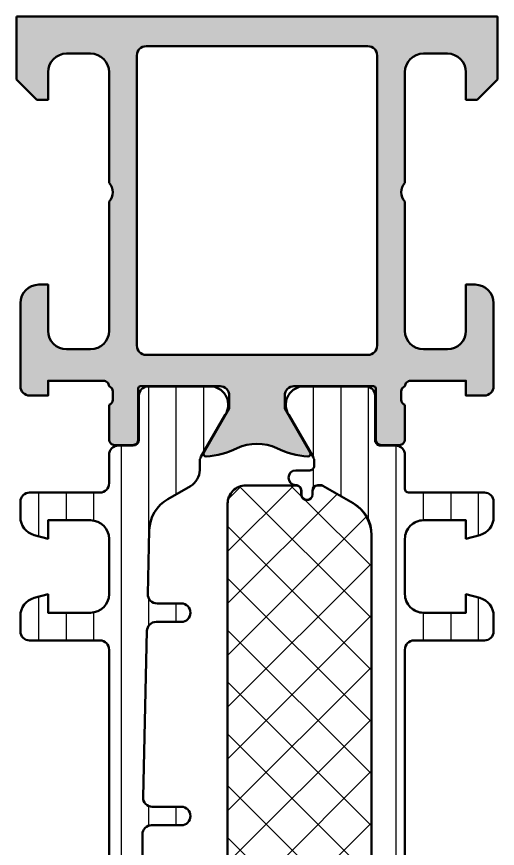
# Model space of a CAD drawing. Extents: x 0 to 86, y 0 to 90.
# Drawn here: x 30 to 56, y 45 to 90 of the extents above; entities that cross this region are included whole.
import ezdxf

# ---------------------------------------------------------------- set-up
doc = ezdxf.new("R2010")
doc.units = 0
for name, color, linetype, lineweight in [('0S-Alu contour', 7, 'Continuous', 50), ('0S-Alu hatch', 252, 'Continuous', 25), ('0S-Plastic contour', 254, 'Continuous', 50), ('0S-Plastic hatch', 253, 'Continuous', 25), ('0S-PT contour', 91, 'Continuous', 50), ('0S-PT hatch', 103, 'Continuous', 25)]:
    doc.layers.add(name, color=color, linetype=linetype, lineweight=lineweight)
pattern_1 = [(90, (0, 0), (-1.4859, 0), [])]

# ---------------------------------------------------------------- blocks, each defined once
blk = doc.blocks.new('345280__7C155366_45CB_4001_9CF1_4C04D3D3AF89_')
at = {"layer": '0S-Alu hatch'}
h = blk.add_hatch(color=256, dxfattribs=at)
edge = h.paths.add_edge_path()
edge.add_line((30.00001639382436, 90), (30.00001639382436, 86.59996795654297))
edge.add_line((30.00001639382436, 86.59996795654297), (31.09999197976186, 85.49999237060545))
edge.add_line((31.09999197976186, 85.49999237060545), (31.69996756569935, 85.49999237060545))
edge.add_line((31.69996756569935, 85.49999237060545), (31.69996756569935, 87.00045013427734))
edge.add_ellipse((32.70005396497491, 87.00035610491898), major_axis=(-1.00008640369593, 0), ratio=1, start_angle=270.00494988615986, end_angle=359.99461298015063, ccw=False)
edge.add_line((32.69996756569935, 88.00044250488283), (34.00001639382435, 88.00044250488283))
edge.add_ellipse((33.99996158513614, 87.00038769658364), major_axis=(-1.000054809801082, 0), ratio=1, start_angle=180.002703004082, end_angle=269.99685986559297, ccw=False)
edge.add_line((35.00001639382436, 87.00043487548828), (35.00001639382436, 81))
edge.add_ellipse((34.475177053506, 80.5), major_axis=(-0.7248836686985038, 0), ratio=1, start_angle=136.3884232636862, end_angle=223.6115767363138, ccw=False)
edge.add_line((35.00001639382436, 80), (35.00001639382436, 73))
edge.add_ellipse((33.9999575960954, 73.00005879772895), major_axis=(-1.000058799457439, 0), ratio=1, start_angle=90.0033686636408, end_angle=179.996631336242, ccw=False)
edge.add_line((34.00001639382436, 72), (32.69996756569935, 72))
edge.add_ellipse((32.7000550362683, 73.00008747056894), major_axis=(-1.000087474394158, 0), ratio=1, start_angle=0.005011256110094564, end_angle=89.99498874391742, ccw=False)
edge.add_line((31.69996756569935, 73), (31.69996756569935, 75.5))
edge.add_line((31.69996756569935, 75.5), (31.19996756569936, 75.5))
edge.add_arc((31.2000550362683, 74.49991252943106), 1.000087474394158, 90.00501125608201, 179.9949887438899)
edge.add_line((30.19996756569936, 74.5), (30.2000286008556, 70))
edge.add_arc((30.69999786023496, 69.99997688836302), 0.4999692599135361, 179.9973514386468, 270.0035228322321)
edge.add_line((30.70002860085561, 69.50000762939453), (31.70002860085561, 69.5))
edge.add_line((31.70002860085561, 69.5), (31.7000286008556, 70.29999542236328))
edge.add_line((31.7000286008556, 70.29999542236328), (34.69962365846549, 70.29999542236328))
edge.add_ellipse((34.69981178911427, 69.99980727042905), major_axis=(-0.3001882108858259, 0), ratio=1, start_angle=180.0000112296391, end_angle=270.035907782141, ccw=False)
edge.add_ellipse((34.92116355345706, 69.73228661948428), major_axis=(-0.2788950563274753, 0), ratio=1, start_angle=178.8354106259032, end_angle=253.58012358051042, ccw=False)
edge.add_line((35.20000100000014, 69.72661821148591), (35.20000100000014, 69.2730242114859))
edge.add_ellipse((34.92113290435698, 69.26736355200885), major_axis=(-0.2789255417371434, 0), ratio=1, start_angle=106.424594555353, end_angle=181.1628700728862, ccw=False)
edge.add_line((35.00000000000014, 68.99982021148591), (35.00000000000014, 67.11980921147739))
edge.add_arc((35.30000000000014, 67.11980921147739), 0.2999999999999829, 180, 270.0000000000013)
edge.add_line((35.30000000000014, 66.8198092114774), (36.27997431904292, 66.81980921147739))
edge.add_arc((36.27997431904293, 67.11980921147739), 0.3000000000000114, 269.9999999999986, 360)
edge.add_line((36.57997431904294, 67.11980921147739), (36.57997431904292, 69.87998474121093))
edge.add_ellipse((36.69997431904293, 69.87998474121093), major_axis=(-0.1200000000000116, 0), ratio=1, start_angle=270.0000000000034, end_angle=360, ccw=False)
edge.add_line((36.69997431904292, 69.99998474121094), (40.9999553586681, 69.99998474121094))
edge.add_ellipse((40.99996824092177, 69.49999762360297), major_axis=(-0.4999871177739289, 0), ratio=1, start_angle=179.9993980350858, end_angle=270.0014762355665, ccw=False)
edge.add_line((41.4999553586681, 69.49999237060547), (41.4999553586681, 68.79998779296875))
edge.add_line((41.4999553586681, 68.79998779296875), (40.12134325620078, 66.41215374551814))
edge.add_arc((40.24172088616178, 66.3426539167056), 0.1389999999999975, 150.0000814796167, 274.1947585652815)
edge.add_arc((39.9113323684344, 70.84733126901118), 4.655777016969164, 274.1947585652781, 295.5709617362495)
edge.add_ellipse((42.99997061745716, 64.39245261149503), major_axis=(-2.499999999999988, 0), ratio=1, start_angle=244.42903826375078, end_angle=295.5709617362495, ccw=False)
edge.add_arc((46.08860886647994, 70.8473312690112), 4.65577701696919, 244.4290382637505, 265.8052414347219)
edge.add_arc((45.75822034875253, 66.3426539167056), 0.1390000000000233, 265.8052414347243, 389.9999185203869)
edge.add_line((45.87859797871354, 66.41215374551815), (44.49998587624622, 68.79998779296875))
edge.add_line((44.49998587624622, 68.79998779296875), (44.49998587624622, 69.49999237060547))
edge.add_ellipse((44.9999628129299, 69.50000780482098), major_axis=(-0.4999769369218991, 0), ratio=1, start_angle=-90.0026429832842, end_angle=0.0017687124012013555, ccw=False)
edge.add_line((44.99998587624621, 69.99998474121094), (49.29990577462618, 69.9999921970816))
edge.add_ellipse((49.29990598270086, 69.87999219708178), major_axis=(-0.1200000000000002, 0), ratio=1, start_angle=180, end_angle=270.0000993483421, ccw=False)
edge.add_line((49.41990598270087, 69.87999219708178), (49.41990598270086, 67.11980940966798))
edge.add_arc((49.71990598270087, 67.11980940966798), 0.3000000000000114, 180, 270)
edge.add_line((49.71990598270087, 66.81980940966797), (50.69988030174364, 66.81980940966797))
edge.add_arc((50.69988030174365, 67.11980940966797), 0.2999999999999971, 269.9999999999986, 360)
edge.add_line((50.99988030174365, 67.11980940966797), (50.99988030174365, 68.99982040967649))
edge.add_ellipse((51.07874739738683, 69.26736375019944), major_axis=(-0.2789255417371599, 0), ratio=1, start_angle=-1.1628700728833792, end_angle=73.57540544464422, ccw=False)
edge.add_line((50.79987930174365, 69.27302440967648), (50.79987930174365, 69.72661840967648))
edge.add_ellipse((51.07871674828669, 69.73228681767483), major_axis=(-0.2788950563274307, 0), ratio=1, start_angle=-73.58012358050632, end_angle=1.16458937409692, ccw=False)
edge.add_ellipse((51.30006831443896, 69.99980740966797), major_axis=(-0.3001880126953154, 0), ratio=1, start_angle=269.99999999999864, end_angle=360, ccw=False)
edge.add_line((51.30006831443896, 70.29999542236328), (54.29994315163686, 70.29999542236328))
edge.add_line((54.29994315163686, 70.29999542236328), (54.29994315163686, 69.5))
edge.add_line((54.29994315163686, 69.5), (55.29994315163685, 69.50000762939453))
edge.add_arc((55.29997389225751, 69.99997688836301), 0.4999692599135209, 269.9964771677667, 360.0026485613531)
edge.add_line((55.79994315163685, 70), (55.8000041867931, 74.5))
edge.add_arc((54.79991671622416, 74.49991252943106), 1.000087474394158, 0.0050112561101264, 89.99498874391819)
edge.add_line((54.8000041867931, 75.5), (54.3000041867931, 75.5))
edge.add_line((54.3000041867931, 75.5), (54.3000041867931, 73))
edge.add_ellipse((53.29991671622418, 73.00008747056891), major_axis=(-1.000087474394137, 0), ratio=1, start_angle=90.00501125608059, end_angle=179.99498874389, ccw=False)
edge.add_line((53.3000041867931, 72), (51.9999553586681, 72))
edge.add_ellipse((52.00001415639708, 73.00005879772898), major_axis=(-1.000058799457467, 0), ratio=1, start_angle=0.0033686637580103707, end_angle=89.996631336358, ccw=False)
edge.add_line((50.9999553586681, 73), (50.9999553586681, 80))
edge.add_ellipse((51.52479469898648, 80.5), major_axis=(-0.7248836686985244, 0), ratio=1, start_angle=-43.6115767363122, end_angle=43.6115767363122, ccw=False)
edge.add_line((50.9999553586681, 81), (50.9999553586681, 87.00043487548828))
edge.add_ellipse((52.00001016735633, 87.00038769658362), major_axis=(-1.000054809801089, 0), ratio=1, start_angle=270.00314013440743, end_angle=359.997296995918, ccw=False)
edge.add_line((51.9999553586681, 88.00044250488283), (53.3000041867931, 88.00044250488283))
edge.add_ellipse((53.29991778751754, 87.00035610491898), major_axis=(-1.000086403695928, 0), ratio=1, start_angle=180.0053870198494, end_angle=269.99505011383974, ccw=False)
edge.add_line((54.3000041867931, 87.00045013427734), (54.3000041867931, 85.49999237060545))
edge.add_line((54.3000041867931, 85.49999237060545), (54.8999797727306, 85.49999237060545))
edge.add_line((54.8999797727306, 85.49999237060545), (55.9999553586681, 86.59996795654297))
edge.add_line((55.9999553586681, 86.59996795654297), (55.9999553586681, 90))
edge.add_line((55.9999553586681, 90), (30.00001639382436, 90))
edge = h.paths.add_edge_path()
edge.add_line((36.50000113503529, 72.19999694824219), (36.50000113503529, 87.89999389648438))
edge.add_ellipse((37.0000038759029, 87.89999115561677), major_axis=(-0.5000027408751128, 0), ratio=1, start_angle=270.0003140785705, end_angle=359.99968592151924, ccw=False)
edge.add_line((37.00000113503529, 88.39999389648438), (48.99997061745716, 88.39999389648438))
edge.add_ellipse((48.99996787658956, 87.89999115561675), major_axis=(-0.5000027408751199, 0), ratio=1, start_angle=180.0003140784808, end_angle=269.99968592142943, ccw=False)
edge.add_line((49.49997061745716, 87.89999389648438), (49.49997061745715, 72.19999694824219))
edge.add_ellipse((48.99996787658956, 72.19999968910979), major_axis=(-0.5000027408751128, 0), ratio=1, start_angle=90.00031407857063, end_angle=179.9996859215194, ccw=False)
edge.add_line((48.99997061745716, 71.69999694824219), (37.00000113503529, 71.69999694824219))
edge.add_ellipse((37.00000387590289, 72.19999968910979), major_axis=(-0.5000027408751128, 0), ratio=1, start_angle=0.00031407848081244083, end_angle=89.99968592143023, ccw=False)
at = {"layer": '0S-Alu contour', "color": 7}
for points in [[(30.00001639382436, 90), (30.00001639382436, 86.59996795654297), (31.09999197976186, 85.49999237060545), (31.69996756569935, 85.49999237060545), (31.69996756569935, 87.00045013427734)], [(54.3000041867931, 87.00045013427734), (54.3000041867931, 85.49999237060545), (54.8999797727306, 85.49999237060545), (55.9999553586681, 86.59996795654297), (55.9999553586681, 90), (30.00001639382436, 90)], [(37.00000113503529, 88.39999389648438), (48.99997061745716, 88.39999389648438)], [(32.69996756569935, 88.00044250488283), (34.00001639382435, 88.00044250488283)], [(36.50000113503529, 72.19999694824219), (36.50000113503529, 87.89999389648438)], [(49.49997061745716, 87.89999389648438), (49.49997061745715, 72.19999694824219)], [(51.9999553586681, 88.00044250488283), (53.3000041867931, 88.00044250488283)], [(35.00001639382436, 87.00043487548828), (35.00001639382436, 81)], [(50.9999553586681, 81), (50.9999553586681, 87.00043487548828)], [(35.00001639382436, 80), (35.00001639382436, 73)], [(50.9999553586681, 73), (50.9999553586681, 80)], [(31.69996756569935, 73), (31.69996756569935, 75.5), (31.19996756569936, 75.5)], [(54.8000041867931, 75.5), (54.3000041867931, 75.5), (54.3000041867931, 73)], [(30.19996756569936, 74.5), (30.2000286008556, 70)], [(55.79994315163685, 70), (55.8000041867931, 74.5)], [(34.00001639382436, 72), (32.69996756569935, 72)], [(48.99997061745716, 71.69999694824219), (37.00000113503529, 71.69999694824219)], [(53.3000041867931, 72), (51.9999553586681, 72)], [(30.70002860085561, 69.50000762939453), (31.70002860085561, 69.5), (31.7000286008556, 70.29999542236328), (34.69962365846549, 70.29999542236328)], [(51.30006831443896, 70.29999542236328), (54.29994315163686, 70.29999542236328), (54.29994315163686, 69.5), (55.29994315163685, 69.50000762939453)], [(36.57997431904294, 67.11980921147739), (36.57997431904292, 69.87998474121093)], [(36.69997431904292, 69.99998474121094), (40.9999553586681, 69.99998474121094)], [(44.99998587624621, 69.99998474121094), (49.29990577462618, 69.9999921970816)], [(49.41990598270087, 69.87999219708178), (49.41990598270086, 67.11980940966798)], [(35.20000100000014, 69.72661821148591), (35.20000100000014, 69.2730242114859)], [(41.4999553586681, 69.49999237060547), (41.4999553586681, 68.79998779296875), (40.12134325620078, 66.41215374551814)], [(45.87859797871354, 66.41215374551815), (44.49998587624622, 68.79998779296875), (44.49998587624622, 69.49999237060547)], [(50.79987930174365, 69.27302440967648), (50.79987930174365, 69.72661840967648)], [(35.00000000000014, 68.99982021148591), (35.00000000000014, 67.11980921147739)], [(50.99988030174365, 67.11980940966797), (50.99988030174365, 68.99982040967649)], [(35.30000000000014, 66.8198092114774), (36.27997431904292, 66.81980921147739)], [(49.71990598270087, 66.81980940966797), (50.69988030174364, 66.81980940966797)]]:
    blk.add_lwpolyline(points, dxfattribs=at)
at = {"layer": '0S-Alu contour', "color": 7, "extrusion": (0, 0, -1)}
for centre, radius, start, end in [((-37.0000038759029, 87.89999115561677), 0.5000027408751128, 0.0003140784807261, 89.99968592142947), ((-48.99996787658956, 87.89999115561675), 0.5000027408751199, 90.00031407857054, 179.9996859215192), ((-32.70005396497491, 87.00035610491898), 1.00008640369593, 0.0053870198493499, 89.99505011384014), ((-33.99996158513614, 87.00038769658364), 1.000054809801082, 90.00314013440703, 179.997296995918), ((-52.00001016735633, 87.00038769658362), 1.000054809801089, 0.0027030040819815, 89.99685986559255), ((-53.29991778751754, 87.00035610491898), 1.000086403695928, 90.00494988616028, 179.9946129801506), ((-34.475177053506, 80.5), 0.7248836686985038, 136.3884232636862, 223.6115767363138), ((-51.52479469898648, 80.5), 0.7248836686985244, 316.3884232636878, 43.61157673631224), ((-32.7000550362683, 73.00008747056894), 1.000087474394158, 270.0050112560826, 359.9949887438899), ((-33.9999575960954, 73.00005879772895), 1.000058799457439, 180.003368663758, 269.9966313363592), ((-52.00001415639708, 73.00005879772898), 1.000058799457467, 270.003368663642, 359.996631336242), ((-53.29991671622418, 73.00008747056891), 1.000087474394137, 180.0050112561101, 269.9949887439194), ((-37.00000387590289, 72.19999968910979), 0.5000027408751128, 270.0003140785698, 359.9996859215192), ((-48.99996787658956, 72.19999968910979), 0.5000027408751128, 180.0003140784807, 269.9996859214294), ((-34.69981178911427, 69.99980727042905), 0.3001882108858259, 89.964092217859, 179.9999887703609), ((-51.30006831443896, 69.99980740966797), 0.3001880126953154, 0, 90.00000000000136), ((-34.92116355345706, 69.73228661948428), 0.2788950563274754, 106.4198764194896, 181.1645893740969), ((-36.69997431904293, 69.87998474121093), 0.1200000000000116, 0, 89.99999999999662), ((-40.99996824092177, 69.49999762360297), 0.499987117773929, 89.99852376443351, 180.0006019649143), ((-44.9999628129299, 69.50000780482098), 0.4999769369218991, 359.9982312875988, 90.00264298328419), ((-49.29990598270086, 69.87999219708178), 0.1200000000000002, 89.99990065165794, 180), ((-51.07871674828669, 69.73228681767483), 0.2788950563274307, 358.8354106259031, 73.58012358050647), ((-34.92113290435698, 69.26736355200885), 0.2789255417371434, 178.8371299271138, 253.575405444647), ((-51.07874739738683, 69.26736375019944), 0.2789255417371599, 286.4245945553559, 1.162870072883403), ((-42.99997061745716, 64.39245261149503), 2.499999999999988, 64.42903826375048, 115.5709617362492)]:
    blk.add_arc(centre, radius, start, end, dxfattribs=at)
at = {"layer": '0S-Alu contour', "color": 7}
for centre, radius, start, end in [((31.2000550362683, 74.49991252943106), 1.000087474394158, 90.00501125608201, 179.9949887438899), ((54.79991671622416, 74.49991252943106), 1.000087474394158, 0.0050112561101264, 89.99498874391819), ((30.69999786023496, 69.99997688836302), 0.4999692599135361, 179.9973514386468, 270.0035228322321), ((55.29997389225751, 69.99997688836301), 0.4999692599135209, 269.9964771677667, 0.0026485613531484), ((35.30000000000014, 67.11980921147739), 0.2999999999999829, 180, 270.0000000000013), ((36.27997431904293, 67.11980921147739), 0.3000000000000114, 269.9999999999986, 0), ((49.71990598270087, 67.11980940966798), 0.3000000000000114, 180, 270), ((50.69988030174365, 67.11980940966797), 0.2999999999999971, 269.9999999999986, 0), ((39.9113323684344, 70.84733126901118), 4.655777016969164, 274.1947585652781, 295.5709617362495), ((46.08860886647994, 70.8473312690112), 4.65577701696919, 244.4290382637505, 265.8052414347219), ((40.24172088616178, 66.3426539167056), 0.1389999999999975, 150.0000814796167, 274.1947585652815), ((45.75822034875253, 66.3426539167056), 0.1390000000000233, 265.8052414347243, 29.9999185203869)]:
    blk.add_arc(centre, radius, start, end, dxfattribs=at)
blk = doc.blocks.new('245317__AA005D59_EF9D_4D9F_8644_2EEBB0A34607___756C76A5_932A_4085_BF3B_C9CBE80A4A4E_')
at = {"layer": '0S-Plastic hatch'}
h = blk.add_hatch(dxfattribs=at)
h.set_pattern_fill('ANSI31', color=256, scale=0.4680000000000001, angle=45, style=0)
h.set_pattern_definition(pattern_1)
edge = h.paths.add_edge_path()
edge.add_arc((34.49999999999227, 64.75000000003638), 0.5, 270.0000000000008, 360)
edge.add_line((34.99999999999227, 64.75000000003638), (34.99999999999227, 66.29000299998913))
edge.add_ellipse((35.49999999999182, 66.29000299998916), major_axis=(-0.4999999999995453, 0), ratio=1, start_angle=269.9999999999984, end_angle=360, ccw=False)
edge.add_line((35.49999999999183, 66.7900029999887), (36.3103340122343, 66.79000299998872))
edge.add_arc((36.3103340122343, 67.09000299998868), 0.2999999999999829, 270, 360)
edge.add_line((36.61033401223428, 67.09000299998871), (36.60999938292807, 69.49000138292502))
edge.add_ellipse((37.1099953603667, 69.49000402255008), major_axis=(-0.4999959774456046, 0), ratio=1, start_angle=-90.00030248118497, end_angle=0.0003024817733034979, ccw=False)
edge.add_line((37.10999799999177, 69.98999999998873), (40.58653949809122, 69.98999999998873))
edge.add_ellipse((40.44422884909987, 69.00018192526586), major_axis=(-0.9999960709244742, 0), ratio=1, start_angle=147.2729839001596, end_angle=261.81839194810016, ccw=False)
edge.add_line((41.28548149809122, 68.45954699998873), (39.96696464513258, 66.17580850699872))
edge.add_arc((40.39997736186316, 65.92580853269905), 0.5000000000002393, 150.0000034006562, 180.5452234528383)
edge.add_line((39.89999999999161, 65.92105063230143), (39.89999999999163, 65.46850454236608))
edge.add_ellipse((38.89999999999159, 65.4685045423661), major_axis=(-1.000000000000042, 0), ratio=1, start_angle=119.9999999999967, end_angle=180, ccw=False)
edge.add_line((39.39999999999157, 64.6024791385816), (38.17314668626561, 63.89415504764576))
edge.add_arc((39.17314668626555, 62.16210424007686), 1.99999999999999, 119.999999999998, 178.6586049342208)
edge.add_line((37.17369477175879, 62.20892348371899), (37.09297456550654, 58.7617048108993))
edge.add_arc((37.59283754413324, 58.74999999998879), 0.5000000000000023, 178.658604934223, 270.0000000000008)
edge.add_line((37.59283754413325, 58.24999999998879), (38.89999999999181, 58.24999999998877))
edge.add_ellipse((38.89999999999181, 57.74999999998877), major_axis=(-0.5, 0), ratio=1, start_angle=90, end_angle=270, ccw=False)
edge.add_line((38.89999999999181, 57.24999999998877), (37.54600546649994, 57.24999999998878))
edge.add_arc((37.54600546649994, 56.74999999998878), 0.5000000000000071, 89.9999999999992, 178.6586049342197)
edge.add_line((37.04614248787323, 56.76170481089932), (36.83539813852335, 47.76170481089928))
edge.add_arc((37.33526111715004, 47.74999999998875), 0.4999999999999955, 178.658604934221, 270.0000000000008)
edge.add_line((37.33526111715005, 47.24999999998876), (38.89999999999181, 47.24999999998877))
edge.add_ellipse((38.89999999999181, 46.74999999998877), major_axis=(-0.5, 0), ratio=1, start_angle=90, end_angle=270, ccw=False)
edge.add_line((38.8999999999918, 46.24999999998877), (37.29999999999176, 46.24999999998878))
edge.add_arc((37.29999999999176, 45.74999999998877), 0.5000000000000071, 90, 180)
edge.add_line((36.79999999999175, 45.74999999998877), (36.79999999999175, 36.74999999998878))
edge.add_arc((37.29999999999176, 36.74999999998878), 0.5000000000000142, 180, 269.9999999999992)
edge.add_line((37.29999999999176, 36.24999999998877), (38.89999999999181, 36.24999999998877))
edge.add_ellipse((38.89999999999181, 35.74999999998877), major_axis=(-0.5, 0), ratio=1, start_angle=90, end_angle=270, ccw=False)
edge.add_line((38.89999999999181, 35.24999999998878), (37.33526111715, 35.24999999998877))
edge.add_arc((37.33526111715, 34.74999999998882), 0.4999999999999503, 90, 181.3413950657789)
edge.add_line((36.83539813852335, 34.73829518907829), (37.04614248787324, 25.73829518907825))
edge.add_arc((37.54600546649994, 25.74999999998877), 0.5000000000000026, 181.3413950657781, 270)
edge.add_line((37.54600546649994, 25.24999999998877), (38.89999999999181, 25.24999999998877))
edge.add_ellipse((38.89999999999181, 24.74999999998877), major_axis=(-0.5, 0), ratio=1, start_angle=90, end_angle=270, ccw=False)
edge.add_line((38.89999999999181, 24.24999999998877), (37.59283754413323, 24.24999999998877))
edge.add_arc((37.59283754413324, 23.74999999998878), 0.4999999999999929, 90.00000000000081, 181.3413950657792)
edge.add_line((37.09297456550655, 23.73829518907824), (37.17369477175878, 20.29107651625858))
edge.add_arc((39.17314668626576, 20.33789575990071), 2.000000000000209, 181.3413950657786, 240.0000000000016)
edge.add_line((38.17314668626571, 18.60584495233162), (39.39999999999157, 17.89752086139585))
edge.add_ellipse((38.89999999999163, 17.03149545761139), major_axis=(-0.9999999999999915, 0), ratio=1, start_angle=180, end_angle=240.00000000000398, ccw=False)
edge.add_line((39.89999999999162, 17.03149545761142), (39.89999999999163, 16.57894936767559))
edge.add_arc((40.39997736186292, 16.5741914672783), 0.4999999999999777, 179.4547765471984, 209.9999965993456)
edge.add_line((39.96696464513258, 16.32419149297874), (41.28548149809122, 14.04045299998871))
edge.add_ellipse((40.44422884909988, 13.49981807471156), major_axis=(-0.9999960709244708, 0), ratio=1, start_angle=98.18160805189899, end_angle=212.7270160998405, ccw=False)
edge.add_line((40.58653949809123, 12.50999999998872), (37.10999799999176, 12.50999999998871))
edge.add_ellipse((37.10999536036668, 13.00999597742733), major_axis=(-0.4999959774455833, 0), ratio=1, start_angle=-0.0003024817733034979, end_angle=90.00030248118668, ccw=False)
edge.add_line((36.60999938292807, 13.00999861705241), (36.61033401223429, 15.40999699998871))
edge.add_arc((36.31033401223429, 15.40999699998871), 0.3000000000000043, 0, 89.99999999999864)
edge.add_line((36.31033401223429, 15.70999699998871), (35.49999999999175, 15.70999699998871))
edge.add_ellipse((35.49999999999177, 16.20999699998866), major_axis=(-0.4999999999999467, 0), ratio=1, start_angle=0, end_angle=89.9999999999975, ccw=False)
edge.add_line((34.99999999999182, 16.20999699998865), (34.99999999999181, 17.74999999998908))
edge.add_arc((34.49999999999182, 17.74999999998909), 0.4999999999999929, 0, 90.00000000000081)
edge.add_line((34.49999999999182, 18.24999999998908), (30.69999999999254, 18.24999999998999))
edge.add_ellipse((30.69999999999209, 18.74999999999), major_axis=(-0.5000000000000036, 0), ratio=1, start_angle=0, end_angle=90.00000000005173, ccw=False)
edge.add_line((30.19999999999209, 18.74999999998908), (30.199999999993, 19.58074922336254))
edge.add_ellipse((31.19999999999206, 19.58074922336376), major_axis=(-0.9999999999990585, 0), ratio=1, start_angle=285.000000000061, end_angle=360, ccw=False)
edge.add_line((30.94118095488875, 20.54667504965164), (31.69999999999209, 20.74999999998909))
edge.add_line((31.69999999999209, 20.74999999998909), (31.69999999999118, 19.74999999998908))
edge.add_line((31.69999999999118, 19.74999999998908), (33.99999999999227, 19.74999999998908))
edge.add_arc((33.99999999999159, 20.74999999998931), 1.000000000000227, 270.0000000000391, 360)
edge.add_line((34.99999999999181, 20.74999999999), (34.99999999999227, 23.74999999998999))
edge.add_arc((33.9999999999925, 23.74999999998931), 0.9999999999997726, 0, 90.00000000003907)
edge.add_line((33.99999999999181, 24.74999999998909), (31.69999999999163, 24.74999999998818))
edge.add_line((31.69999999999163, 24.74999999998818), (31.69999999999163, 23.7499999999909))
edge.add_line((31.69999999999163, 23.7499999999909), (30.94118095488875, 23.9533249503229))
edge.add_ellipse((31.19999999999491, 24.91925077661345), major_axis=(-1.000000000002374, 0), ratio=1, start_angle=0, end_angle=74.99999999982049, ccw=False)
edge.add_line((30.19999999999254, 24.91925077661654), (30.19999999999209, 25.74999999998909))
edge.add_ellipse((30.69999999999209, 25.74999999998909), major_axis=(-0.5000000000000036, 0), ratio=1, start_angle=270.0000000000004, end_angle=360, ccw=False)
edge.add_line((30.69999999999209, 26.24999999998909), (34.49999999999227, 26.24999999998909))
edge.add_arc((34.4999999999925, 26.74999999998931), 0.5000000000002274, 269.9999999999739, 360)
edge.add_line((34.99999999999273, 26.74999999998909), (34.99999999999227, 55.75000000003639))
edge.add_arc((34.49999999999182, 55.75000000003774), 0.5000000000004547, 0, 89.99999999989578)
edge.add_line((34.49999999999273, 56.2500000000382), (30.69999999999164, 56.25000000003729))
edge.add_ellipse((30.69999999999164, 56.75000000003638), major_axis=(-0.4999999999990905, 0), ratio=1, start_angle=0, end_angle=90, ccw=False)
edge.add_line((30.19999999999254, 56.75000000003638), (30.19999999999163, 57.58074922340983))
edge.add_ellipse((31.19999999999044, 57.58074922341009), major_axis=(-0.9999999999988098, 0), ratio=1, start_angle=284.99999999999636, end_angle=360, ccw=False)
edge.add_line((30.94118095488829, 58.54667504969803), (31.69999999999163, 58.75000000003637))
edge.add_line((31.69999999999163, 58.75000000003637), (31.69999999999209, 57.75000000003637))
edge.add_line((31.69999999999209, 57.75000000003637), (33.99999999999318, 57.75000000003728))
edge.add_arc((33.99999999999295, 58.75000000003569), 0.9999999999984083, 270.000000000013, 360)
edge.add_line((34.99999999999136, 58.75000000003637), (34.99999999999318, 61.75000000003456))
edge.add_arc((33.99999999999204, 61.75000000003525), 1.000000000001136, 0, 89.99999999993486)
edge.add_line((33.99999999999318, 62.75000000003638), (31.69999999999163, 62.75000000003637))
edge.add_line((31.69999999999163, 62.75000000003637), (31.69999999999163, 61.7500000000373))
edge.add_line((31.69999999999163, 61.7500000000373), (30.94118095489056, 61.95332495037384))
edge.add_ellipse((31.19999999999262, 62.91925077666357), major_axis=(-1.00000000000053, 0), ratio=1, start_angle=0, end_angle=75.00000000003541, ccw=False)
edge.add_line((30.19999999999209, 62.91925077666292), (30.19999999999209, 63.75000000003637))
edge.add_ellipse((30.69999999999233, 63.75000000003613), major_axis=(-0.5000000000002381, 0), ratio=1, start_angle=269.99999999997556, end_angle=360, ccw=False)
edge.add_line((30.69999999999254, 64.25000000003638), (34.49999999999228, 64.25000000003638))
at = {"layer": '0S-Plastic contour', "color": 7}
for points in [[(37.10999799999177, 69.98999999998873), (40.58653949809122, 69.98999999998873)], [(36.61033401223428, 67.09000299998871), (36.60999938292807, 69.49000138292502)], [(41.28548149809122, 68.45954699998873), (39.96696464513258, 66.17580850699872)], [(35.49999999999183, 66.7900029999887), (36.3103340122343, 66.79000299998872)], [(34.99999999999227, 64.75000000003638), (34.99999999999227, 66.29000299998913)], [(39.89999999999161, 65.92105063230143), (39.89999999999163, 65.46850454236608)], [(39.39999999999157, 64.6024791385816), (38.17314668626561, 63.89415504764576)], [(30.69999999999254, 64.25000000003638), (34.49999999999228, 64.25000000003638)], [(30.19999999999209, 62.91925077666292), (30.19999999999209, 63.75000000003637)], [(33.99999999999318, 62.75000000003638), (31.69999999999163, 62.75000000003637), (31.69999999999163, 61.7500000000373), (30.94118095489056, 61.95332495037384)], [(37.17369477175879, 62.20892348371899), (37.09297456550654, 58.7617048108993)], [(34.99999999999136, 58.75000000003637), (34.99999999999318, 61.75000000003456)], [(30.94118095488829, 58.54667504969803), (31.69999999999163, 58.75000000003637), (31.69999999999209, 57.75000000003637), (33.99999999999318, 57.75000000003728)], [(37.59283754413325, 58.24999999998879), (38.89999999999181, 58.24999999998877)], [(30.19999999999254, 56.75000000003638), (30.19999999999163, 57.58074922340983)], [(38.89999999999181, 57.24999999998877), (37.54600546649994, 57.24999999998878)], [(37.04614248787323, 56.76170481089932), (36.83539813852335, 47.76170481089928)], [(34.49999999999273, 56.2500000000382), (30.69999999999164, 56.25000000003729)], [(34.99999999999273, 26.74999999998909), (34.99999999999227, 55.75000000003639)], [(37.33526111715005, 47.24999999998876), (38.89999999999181, 47.24999999998877)], [(38.8999999999918, 46.24999999998877), (37.29999999999176, 46.24999999998878)], [(36.79999999999175, 45.74999999998877), (36.79999999999175, 36.74999999998878)], [(37.29999999999176, 36.24999999998877), (38.89999999999181, 36.24999999998877)], [(38.89999999999181, 35.24999999998878), (37.33526111715, 35.24999999998877)], [(36.83539813852335, 34.73829518907829), (37.04614248787324, 25.73829518907825)], [(30.69999999999209, 26.24999999998909), (34.49999999999227, 26.24999999998909)], [(30.19999999999254, 24.91925077661654), (30.19999999999209, 25.74999999998909)], [(37.54600546649994, 25.24999999998877), (38.89999999999181, 25.24999999998877)], [(33.99999999999181, 24.74999999998909), (31.69999999999163, 24.74999999998818), (31.69999999999163, 23.7499999999909), (30.94118095488875, 23.9533249503229)], [(38.89999999999181, 24.24999999998877), (37.59283754413323, 24.24999999998877)], [(34.99999999999181, 20.74999999999), (34.99999999999227, 23.74999999998999)], [(37.09297456550655, 23.73829518907824), (37.17369477175878, 20.29107651625858)], [(30.94118095488875, 20.54667504965164), (31.69999999999209, 20.74999999998909), (31.69999999999118, 19.74999999998908), (33.99999999999227, 19.74999999998908)], [(30.19999999999209, 18.74999999998908), (30.199999999993, 19.58074922336254)], [(38.17314668626571, 18.60584495233162), (39.39999999999157, 17.89752086139585)], [(34.49999999999182, 18.24999999998908), (30.69999999999254, 18.24999999998999)], [(34.99999999999182, 16.20999699998865), (34.99999999999181, 17.74999999998908)], [(39.89999999999162, 17.03149545761142), (39.89999999999163, 16.57894936767559)], [(39.96696464513258, 16.32419149297874), (41.28548149809122, 14.04045299998871)], [(36.31033401223429, 15.70999699998871), (35.49999999999175, 15.70999699998871)], [(36.60999938292807, 13.00999861705241), (36.61033401223429, 15.40999699998871)], [(40.58653949809123, 12.50999999998872), (37.10999799999176, 12.50999999998871)]]:
    blk.add_lwpolyline(points, dxfattribs=at)
at = {"layer": '0S-Plastic contour', "color": 7, "extrusion": (0, 0, -1)}
for centre, radius, start, end in [((-37.1099953603667, 69.49000402255008), 0.4999959774456046, 359.9996975182267, 90.00030248118505), ((-40.44422884909987, 69.00018192526586), 0.9999960709244742, 98.18160805189984, 212.7270160998405), ((-35.49999999999182, 66.29000299998916), 0.4999999999995453, 0, 90.0000000000016), ((-38.89999999999159, 65.4685045423661), 1.000000000000042, 180, 240.0000000000033), ((-30.69999999999233, 63.75000000003613), 0.5000000000002381, 0, 90.00000000002441), ((-31.19999999999262, 62.91925077666357), 1.00000000000053, 284.9999999999646, 0), ((-31.19999999999044, 57.58074922341009), 0.9999999999988098, 0, 75.00000000000361), ((-38.89999999999181, 57.74999999998877), 0.5, 90, 270), ((-30.69999999999164, 56.75000000003638), 0.4999999999990905, 270, 0), ((-38.89999999999181, 46.74999999998877), 0.5, 90, 270), ((-38.89999999999181, 35.74999999998877), 0.5, 90, 270), ((-30.69999999999209, 25.74999999998909), 0.5000000000000036, 0, 89.99999999999959), ((-38.89999999999181, 24.74999999998877), 0.5, 90, 270), ((-31.19999999999491, 24.91925077661345), 1.000000000002374, 285.0000000001795, 0), ((-31.19999999999206, 19.58074922336376), 0.9999999999990585, 0, 74.99999999993902), ((-30.69999999999209, 18.74999999999), 0.5000000000000036, 269.9999999999483, 0), ((-38.89999999999163, 17.03149545761139), 0.9999999999999915, 119.999999999996, 180), ((-35.49999999999177, 16.20999699998866), 0.4999999999999467, 270.0000000000025, 0), ((-40.44422884909988, 13.49981807471156), 0.9999960709244708, 147.2729839001595, 261.818391948101), ((-37.10999536036668, 13.00999597742733), 0.4999959774455833, 269.9996975188133, 0.0003024817733149)]:
    blk.add_arc(centre, radius, start, end, dxfattribs=at)
at = {"layer": '0S-Plastic contour', "color": 7}
for centre, radius, start, end in [((36.3103340122343, 67.09000299998868), 0.2999999999999829, 270, 0), ((40.39997736186316, 65.92580853269905), 0.5000000000002393, 150.0000034006562, 180.5452234528383), ((34.49999999999227, 64.75000000003638), 0.5, 270.0000000000008, 0), ((39.17314668626555, 62.16210424007686), 1.99999999999999, 119.999999999998, 178.6586049342208), ((33.99999999999204, 61.75000000003525), 1.000000000001136, 0, 89.99999999993486), ((33.99999999999295, 58.75000000003569), 0.9999999999984083, 270.000000000013, 0), ((37.59283754413324, 58.74999999998879), 0.5000000000000023, 178.658604934223, 270.0000000000008), ((37.54600546649994, 56.74999999998878), 0.5000000000000071, 89.9999999999992, 178.6586049342197), ((34.49999999999182, 55.75000000003774), 0.5000000000004547, 0, 89.99999999989578), ((37.33526111715004, 47.74999999998875), 0.4999999999999955, 178.658604934221, 270.0000000000008), ((37.29999999999176, 45.74999999998877), 0.5000000000000071, 90, 180), ((37.29999999999176, 36.74999999998878), 0.5000000000000142, 180, 269.9999999999992), ((37.33526111715, 34.74999999998882), 0.4999999999999503, 90, 181.3413950657789), ((34.4999999999925, 26.74999999998931), 0.5000000000002274, 269.9999999999739, 0), ((37.54600546649994, 25.74999999998877), 0.5000000000000026, 181.3413950657781, 270), ((33.9999999999925, 23.74999999998931), 0.9999999999997726, 0, 90.00000000003907), ((37.59283754413324, 23.74999999998878), 0.4999999999999929, 90.00000000000081, 181.3413950657792), ((33.99999999999159, 20.74999999998931), 1.000000000000227, 270.0000000000391, 0), ((39.17314668626576, 20.33789575990071), 2.000000000000209, 181.3413950657786, 240.0000000000016), ((34.49999999999182, 17.74999999998909), 0.4999999999999929, 0, 90.00000000000081), ((40.39997736186292, 16.5741914672783), 0.4999999999999777, 179.4547765471984, 209.9999965993456), ((36.31033401223429, 15.40999699998871), 0.3000000000000043, 0, 89.99999999999864)]:
    blk.add_arc(centre, radius, start, end, dxfattribs=at)
blk = doc.blocks.new('465160__B496BD28_30D8_4884_B6B5_F0BB12B82FB8_')
at = {"layer": '0S-PT hatch'}
h = blk.add_hatch(dxfattribs=at)
h.set_pattern_fill('ANSI37', color=256, scale=0.625, angle=90, style=0)
h.set_pattern_definition([(135, (0, 0), (-1.403165018917055, -1.403165018917055), []), (225, (0, 0), (1.403165018917055, -1.403165018917055), [])])
edge = h.paths.add_edge_path()
edge.add_arc((42.40000000000786, 63.65020331973173), 0.9899999999999592, 89.99999999899744, 180)
edge.add_line((41.4100000000079, 63.65020331973173), (41.4100000000079, 18.8497966802936))
edge.add_arc((42.40000000000789, 18.8497966802936), 0.9900000000000019, 180, 270.0000000000004)
edge.add_line((42.4000000000079, 17.8597966802936), (45.10107521438349, 17.8597966802936))
edge.add_arc((45.10107521438349, 18.14979668029361), 0.2900000000000133, 270.0000000000014, 360)
edge.add_line((45.39107521438349, 18.14979668029361), (45.39107521438349, 18.35036747557985))
edge.add_ellipse((45.70050441909725, 18.35036747557985), major_axis=(-0.3094292047137586, 0), ratio=1, start_angle=180, end_angle=360, ccw=False)
edge.add_line((46.00993362381101, 18.35036747557985), (46.00993362381101, 18.14979668029361))
edge.add_arc((46.299933623811, 18.14979668029361), 0.289999999999992, 180, 266.5483281938121)
edge.add_line((46.28247370833616, 17.86032275858113), (46.46501280946836, 17.86032275858112))
edge.add_arc((46.46501280946835, 18.05032275858111), 0.1899999999999871, 270.0000000000021, 300.0000000000016)
edge.add_line((46.56001280946835, 17.88577793186208), (48.1950000000079, 18.82973822644165))
edge.add_arc((47.20000000000791, 20.55312877997268), 1.989999999999988, 299.9999999999996, 360)
edge.add_line((49.1900000000079, 20.55312877997268), (49.19000000000789, 61.94646458066172))
edge.add_arc((47.20000000000791, 61.94646458066171), 1.989999999999987, 0, 60.00000000000031)
edge.add_line((48.1950000000079, 63.66985513419273), (46.56001280946834, 64.6138154287723))
edge.add_arc((46.46501280946835, 64.44927060205333), 0.1899999999999257, 59.99999999999241, 89.99999999999358)
edge.add_line((46.46501280946838, 64.63927060205326), (46.28247370833618, 64.63927060205326))
edge.add_arc((46.29993362381101, 64.34979668034076), 0.2900000000000041, 93.45167180618499, 180)
edge.add_line((46.00993362381101, 64.34979668034077), (46.00993362381101, 64.14922588505453))
edge.add_ellipse((45.69996681190945, 64.14922588505453), major_axis=(-0.3099668119015604, 0), ratio=1, start_angle=0, end_angle=180, ccw=False)
edge.add_line((45.39000000000789, 64.14922588505453), (45.39000000000788, 64.3497966802936))
edge.add_arc((45.09959336061682, 64.34979668029352), 0.2904066393910511, 0, 90.00000000001543)
edge.add_line((45.09959336061674, 64.64020331968457), (42.40000000002519, 64.6402033197317))
at = {"layer": '0S-PT contour', "color": 7}
for points in [[(45.09959336061674, 64.64020331968457), (42.40000000002519, 64.6402033197317)], [(46.46501280946838, 64.63927060205326), (46.28247370833618, 64.63927060205326)], [(48.1950000000079, 63.66985513419273), (46.56001280946834, 64.6138154287723)], [(45.39000000000789, 64.14922588505453), (45.39000000000788, 64.3497966802936)], [(46.00993362381101, 64.34979668034077), (46.00993362381101, 64.14922588505453)], [(41.4100000000079, 63.65020331973173), (41.4100000000079, 18.8497966802936)], [(49.1900000000079, 20.55312877997268), (49.19000000000789, 61.94646458066172)], [(46.56001280946835, 17.88577793186208), (48.1950000000079, 18.82973822644165)], [(45.39107521438349, 18.14979668029361), (45.39107521438349, 18.35036747557985)], [(46.00993362381101, 18.35036747557985), (46.00993362381101, 18.14979668029361)], [(42.4000000000079, 17.8597966802936), (45.10107521438349, 17.8597966802936)], [(46.28247370833616, 17.86032275858113), (46.46501280946836, 17.86032275858112)]]:
    blk.add_lwpolyline(points, dxfattribs=at)
for centre, radius, start, end in [((42.40000000000786, 63.65020331973173), 0.9899999999999592, 89.99999999899744, 180), ((45.09959336061682, 64.34979668029352), 0.2904066393910511, 0, 90.00000000001543), ((46.29993362381101, 64.34979668034076), 0.2900000000000041, 93.45167180618499, 180), ((46.46501280946835, 64.44927060205333), 0.1899999999999257, 59.99999999999241, 89.99999999999358), ((47.20000000000791, 61.94646458066171), 1.989999999999987, 0, 60.00000000000031), ((47.20000000000791, 20.55312877997268), 1.989999999999988, 299.9999999999996, 0), ((42.40000000000789, 18.8497966802936), 0.9900000000000019, 180, 270.0000000000004), ((45.10107521438349, 18.14979668029361), 0.2900000000000133, 270.0000000000014, 0), ((46.299933623811, 18.14979668029361), 0.289999999999992, 180, 266.5483281938121), ((46.46501280946835, 18.05032275858111), 0.1899999999999871, 270.0000000000021, 300.0000000000016)]:
    blk.add_arc(centre, radius, start, end, dxfattribs=at)
at = {"layer": '0S-PT contour', "color": 7, "extrusion": (0, 0, -1)}
for centre, radius, start, end in [((-45.69996681190945, 64.14922588505453), 0.3099668119015604, 180, 0), ((-45.70050441909725, 18.35036747557985), 0.3094292047137586, 0, 180)]:
    blk.add_arc(centre, radius, start, end, dxfattribs=at)
blk = doc.blocks.new('245317__3D10C21C_B639_400E_8FD9_C33A47BCD863___B4C4FAE7_BAEB_4F20_B630_7AD52FB29746_')
at = {"layer": '0S-Plastic hatch'}
h = blk.add_hatch(dxfattribs=at)
h.set_pattern_fill('ANSI31', color=256, scale=0.4680000000000001, angle=45, style=0)
h.set_pattern_definition(pattern_1)
edge = h.paths.add_edge_path()
edge.add_arc((51.5000000000079, 55.75000000003627), 0.5000000000000071, 90.0000000000016, 180)
edge.add_line((51.0000000000079, 55.75000000003623), (51.0000000000079, 26.74999999998906))
edge.add_arc((51.50000000000789, 26.74999999998908), 0.4999999999999858, 180, 270.0000000000017)
edge.add_line((51.5000000000079, 26.24999999998909), (55.30000000000795, 26.24999999998909))
edge.add_ellipse((55.30000000000793, 25.74999999998913), major_axis=(-0.4999999999999645, 0), ratio=1, start_angle=180, end_angle=269.9999999999984, ccw=False)
edge.add_line((55.8000000000079, 25.74999999998912), (55.8000000000079, 24.91925077661478))
edge.add_ellipse((54.80000000000782, 24.91925077661478), major_axis=(-1.000000000000078, 0), ratio=1, start_angle=104.9999999999992, end_angle=180, ccw=False)
edge.add_line((55.05881904511036, 23.95332495032563), (54.3000000000079, 23.74999999998915))
edge.add_line((54.3000000000079, 23.74999999998915), (54.3000000000079, 24.74999999998907))
edge.add_line((54.3000000000079, 24.74999999998907), (52.00000000000788, 24.74999999998904))
edge.add_arc((52.00000000000784, 23.7499999999891), 0.999999999999936, 89.99999999999714, 180)
edge.add_line((51.0000000000079, 23.74999999998915), (51.0000000000079, 20.74999999998909))
edge.add_arc((52.0000000000079, 20.74999999998909), 1, 180, 270)
edge.add_line((52.0000000000079, 19.74999999998909), (54.3000000000079, 19.74999999998909))
edge.add_line((54.3000000000079, 19.74999999998909), (54.3000000000079, 20.74999999998909))
edge.add_line((54.3000000000079, 20.74999999998909), (55.05881904511044, 20.54667504965247))
edge.add_ellipse((54.80000000000792, 19.58074922336342), major_axis=(-0.9999999999999802, 0), ratio=1, start_angle=180, end_angle=254.9999999999998, ccw=False)
edge.add_line((55.8000000000079, 19.5807492233634), (55.8000000000079, 18.74999999998903))
edge.add_ellipse((55.30000000000791, 18.74999999998902), major_axis=(-0.4999999999999858, 0), ratio=1, start_angle=90, end_angle=180, ccw=False)
edge.add_line((55.30000000000791, 18.24999999998903), (51.20000000000788, 18.24999999998909))
edge.add_arc((51.20000000000793, 18.04999999998907), 0.2000000000000242, 90.0000000000122, 180)
edge.add_line((51.0000000000079, 18.04999999998902), (51.0000000000079, 16.20999432107958))
edge.add_ellipse((50.50000267891022, 16.20999432107957), major_axis=(-0.4999973210976804, 0), ratio=1, start_angle=89.99969301797381, end_angle=180, ccw=False)
edge.add_line((50.50000000000102, 15.70999699998907), (49.68966866666767, 15.70999699998907))
edge.add_arc((49.68966866666767, 15.40999699998906), 0.3000000000000114, 90, 180)
edge.add_line((49.38966866666766, 15.40999699998906), (49.39000061706469, 13.00999861705278))
edge.add_ellipse((48.89000463962606, 13.0099959774277), major_axis=(-0.4999959774455904, 0), ratio=1, start_angle=89.99969751881582, end_angle=180.0003024817733, ccw=False)
edge.add_line((48.89000200000101, 12.50999999998908), (45.41346050190151, 12.50999999998908))
edge.add_ellipse((45.55577115089287, 13.49981807471192), major_axis=(-0.9999960709244753, 0), ratio=1, start_angle=-32.72701609984023, end_angle=81.81839194809982, ccw=False)
edge.add_line((44.71451850190152, 14.04045299998907), (46.03303535121266, 16.32419148666135))
edge.add_arc((45.60002263448229, 16.57419146096091), 0.5000000000000031, 330.0000034006542, 360.0057438232341)
edge.add_line((46.10002263196984, 16.57424158527471), (46.09999999999849, 16.79999999997151))
edge.add_arc((45.84999999998101, 16.7999999999716), 0.2500000000174793, 0, 89.99999999999511)
edge.add_line((45.84999999998103, 17.04999999998907), (45.0995933606169, 17.0499999999891))
edge.add_ellipse((45.0995933606169, 17.44925907310586), major_axis=(-0.3992590731167524, 0), ratio=1, start_angle=-90, end_angle=90, ccw=False)
edge.add_arc((45.09959336061696, 18.14999999998914), 0.301481853766532, 269.9999999999892, 360)
edge.add_line((45.4010752143835, 18.14999999998904), (45.40107521438349, 18.35057079527534))
edge.add_ellipse((45.70050441909724, 18.3505707952753), major_axis=(-0.2994292047137605, 0), ratio=1, start_angle=180, end_angle=360, ccw=False)
edge.add_line((45.99993362381101, 18.35057079527531), (45.99993362381101, 18.14999999998904))
edge.add_arc((46.29993362381096, 18.14999999998905), 0.2999999999999474, 180, 266.6063607285442)
edge.add_line((46.28217495792252, 17.85052607827661), (46.46501280946843, 17.85052607827655))
edge.add_arc((46.46501280946819, 18.05052607827655), 0.1999999999999993, 270.0000000000692, 300.0000000000644)
edge.add_line((46.56501280946838, 17.87732099751978), (48.20000000000788, 18.82128129209929))
edge.add_arc((47.20000000000793, 20.55333209966815), 1.999999999999964, 299.9999999999992, 360)
edge.add_line((49.2000000000079, 20.55333209966813), (49.20000000000789, 61.94666790035726))
edge.add_arc((47.200000000008, 61.94666790035722), 1.999999999999886, 0, 60.00000000000062)
edge.add_line((48.20000000000793, 63.67871870792602), (46.56501280946837, 64.62267900250575))
edge.add_arc((46.46501280946846, 64.44947392174873), 0.2000000000000716, 60.00000000003722, 90.00000000003462)
edge.add_line((46.46501280946833, 64.64947392174881), (46.28217495792255, 64.64947392174876))
edge.add_arc((46.29993362381099, 64.35000000003632), 0.2999999999999642, 93.3936392714543, 180)
edge.add_line((45.99993362381102, 64.35000000003635), (45.99993362381101, 64.14942920475005))
edge.add_ellipse((45.70050441909724, 64.14942920475005), major_axis=(-0.2994292047137605, 0), ratio=1, start_angle=0, end_angle=180, ccw=False)
edge.add_line((45.40107521438349, 64.14942920475002), (45.40107521438349, 64.35000000003623))
edge.add_arc((45.09959336061691, 64.35000000003618), 0.3014818537665747, 0, 90.00000000000134)
edge.add_ellipse((45.09959336061689, 65.05074092691952), major_axis=(-0.3992590731167667, 0), ratio=1, start_angle=-89.99999999999898, end_angle=90.00000000000102, ccw=False)
edge.add_line((45.0995933606169, 65.45000000003627), (45.84999999998099, 65.45000000003628))
edge.add_arc((45.849999999981, 65.70000000005379), 0.2500000000174793, 269.9999999999984, 360)
edge.add_line((46.09999999999848, 65.70000000005382), (46.10002263196984, 65.92575841475063))
edge.add_arc((45.60002263448231, 65.92580853906443), 0.4999999999999819, 359.9942561767659, 389.9999965993438)
edge.add_line((46.03303535121267, 66.17580851336398), (44.71451850190152, 68.45954700003628))
edge.add_ellipse((45.55577115089286, 69.00018192531343), major_axis=(-0.999996070924476, 0), ratio=1, start_angle=-81.8183919481001, end_angle=32.727016099840284, ccw=False)
edge.add_line((45.41346050190151, 69.99000000003628), (48.89000200000101, 69.99000000003626))
edge.add_ellipse((48.89000463962609, 69.49000402259766), major_axis=(-0.4999959774455691, 0), ratio=1, start_angle=179.9996975182268, end_angle=270.0003024811858, ccw=False)
edge.add_line((49.39000061706469, 69.49000138297254), (49.38966866666766, 67.09000300003626))
edge.add_arc((49.68966866666765, 67.09000300003628), 0.2999999999999971, 180, 270.0000000000013)
edge.add_line((49.68966866666766, 66.79000300003628), (50.50000000000101, 66.79000300003628))
edge.add_ellipse((50.50000267891021, 66.29000567894576), major_axis=(-0.4999973210976948, 0), ratio=1, start_angle=180, end_angle=270.0003069820254, ccw=False)
edge.add_line((51.0000000000079, 66.29000567894576), (51.0000000000079, 64.45000000003624))
edge.add_arc((51.20000000000791, 64.45000000003624), 0.2000000000000028, 180, 270)
edge.add_line((51.20000000000791, 64.25000000003624), (55.30000000000793, 64.2500000000363))
edge.add_ellipse((55.30000000000792, 63.75000000003631), major_axis=(-0.4999999999999787, 0), ratio=1, start_angle=180, end_angle=269.9999999999992, ccw=False)
edge.add_line((55.8000000000079, 63.75000000003629), (55.8000000000079, 62.91925077666189))
edge.add_ellipse((54.80000000000797, 62.91925077666193), major_axis=(-0.999999999999929, 0), ratio=1, start_angle=104.99999999999861, end_angle=180, ccw=False)
edge.add_line((55.05881904511045, 61.95332495037292), (54.3000000000079, 61.75000000003628))
edge.add_line((54.3000000000079, 61.75000000003628), (54.3000000000079, 62.75000000003622))
edge.add_line((54.3000000000079, 62.75000000003622), (52.00000000000795, 62.75000000003628))
edge.add_arc((52.0000000000079, 61.75000000003628), 1, 89.99999999999756, 180)
edge.add_line((51.0000000000079, 61.75000000003632), (51.0000000000079, 58.75000000003627))
edge.add_arc((52.00000000000789, 58.75000000003627), 0.9999999999999928, 180, 270.0000000000021)
edge.add_line((52.00000000000793, 57.75000000003627), (54.3000000000079, 57.75000000003627))
edge.add_line((54.3000000000079, 57.75000000003627), (54.3000000000079, 58.75000000003627))
edge.add_line((54.3000000000079, 58.75000000003627), (55.05881904511042, 58.54667504969973))
edge.add_ellipse((54.80000000000792, 57.58074922341068), major_axis=(-0.9999999999999784, 0), ratio=1, start_angle=180, end_angle=255.000000000001, ccw=False)
edge.add_line((55.8000000000079, 57.58074922341068), (55.8000000000079, 56.75000000003627))
edge.add_ellipse((55.30000000000792, 56.75000000003625), major_axis=(-0.4999999999999787, 0), ratio=1, start_angle=90.00000000000568, end_angle=180, ccw=False)
edge.add_line((55.30000000000796, 56.25000000003627), (51.50000000000789, 56.25000000003628))
at = {"layer": '0S-Plastic contour', "color": 7}
for points in [[(45.41346050190151, 69.99000000003628), (48.89000200000101, 69.99000000003626)], [(49.39000061706469, 69.49000138297254), (49.38966866666766, 67.09000300003626)], [(46.03303535121267, 66.17580851336398), (44.71451850190152, 68.45954700003628)], [(49.68966866666766, 66.79000300003628), (50.50000000000101, 66.79000300003628)], [(51.0000000000079, 66.29000567894576), (51.0000000000079, 64.45000000003624)], [(46.09999999999848, 65.70000000005382), (46.10002263196984, 65.92575841475063)], [(45.0995933606169, 65.45000000003627), (45.84999999998099, 65.45000000003628)], [(46.46501280946833, 64.64947392174881), (46.28217495792255, 64.64947392174876)], [(48.20000000000793, 63.67871870792602), (46.56501280946837, 64.62267900250575)], [(45.40107521438349, 64.14942920475002), (45.40107521438349, 64.35000000003623)], [(45.99993362381102, 64.35000000003635), (45.99993362381101, 64.14942920475005)], [(51.20000000000791, 64.25000000003624), (55.30000000000793, 64.2500000000363)], [(55.8000000000079, 63.75000000003629), (55.8000000000079, 62.91925077666189)], [(55.05881904511045, 61.95332495037292), (54.3000000000079, 61.75000000003628), (54.3000000000079, 62.75000000003622), (52.00000000000795, 62.75000000003628)], [(49.2000000000079, 20.55333209966813), (49.20000000000789, 61.94666790035726)], [(51.0000000000079, 61.75000000003632), (51.0000000000079, 58.75000000003627)], [(52.00000000000793, 57.75000000003627), (54.3000000000079, 57.75000000003627), (54.3000000000079, 58.75000000003627), (55.05881904511042, 58.54667504969973)], [(55.8000000000079, 57.58074922341068), (55.8000000000079, 56.75000000003627)], [(55.30000000000796, 56.25000000003627), (51.50000000000789, 56.25000000003628)], [(51.0000000000079, 55.75000000003623), (51.0000000000079, 26.74999999998906)], [(51.5000000000079, 26.24999999998909), (55.30000000000795, 26.24999999998909)], [(55.8000000000079, 25.74999999998912), (55.8000000000079, 24.91925077661478)], [(55.05881904511036, 23.95332495032563), (54.3000000000079, 23.74999999998915), (54.3000000000079, 24.74999999998907), (52.00000000000788, 24.74999999998904)], [(51.0000000000079, 23.74999999998915), (51.0000000000079, 20.74999999998909)], [(52.0000000000079, 19.74999999998909), (54.3000000000079, 19.74999999998909), (54.3000000000079, 20.74999999998909), (55.05881904511044, 20.54667504965247)], [(55.8000000000079, 19.5807492233634), (55.8000000000079, 18.74999999998903)], [(46.56501280946838, 17.87732099751978), (48.20000000000788, 18.82128129209929)], [(45.4010752143835, 18.14999999998904), (45.40107521438349, 18.35057079527534)], [(45.99993362381101, 18.35057079527531), (45.99993362381101, 18.14999999998904)], [(51.0000000000079, 18.04999999998902), (51.0000000000079, 16.20999432107958)], [(55.30000000000791, 18.24999999998903), (51.20000000000788, 18.24999999998909)], [(46.28217495792252, 17.85052607827661), (46.46501280946843, 17.85052607827655)], [(45.84999999998103, 17.04999999998907), (45.0995933606169, 17.0499999999891)], [(46.10002263196984, 16.57424158527471), (46.09999999999849, 16.79999999997151)], [(44.71451850190152, 14.04045299998907), (46.03303535121266, 16.32419148666135)], [(49.38966866666766, 15.40999699998906), (49.39000061706469, 13.00999861705278)], [(50.50000000000102, 15.70999699998907), (49.68966866666767, 15.70999699998907)], [(48.89000200000101, 12.50999999998908), (45.41346050190151, 12.50999999998908)]]:
    blk.add_lwpolyline(points, dxfattribs=at)
at = {"layer": '0S-Plastic contour', "color": 7, "extrusion": (0, 0, -1)}
for centre, radius, start, end in [((-45.55577115089286, 69.00018192531343), 0.999996070924476, 327.2729839001598, 81.81839194810016), ((-48.89000463962609, 69.49000402259766), 0.4999959774455691, 89.99969751881414, 180.0003024817733), ((-50.50000267891021, 66.29000567894576), 0.4999973210976948, 89.99969301797461, 180), ((-45.09959336061689, 65.05074092691952), 0.3992590731167667, 269.999999999999, 89.99999999999898), ((-45.70050441909724, 64.14942920475005), 0.2994292047137605, 180, 0), ((-55.30000000000792, 63.75000000003631), 0.4999999999999787, 90.00000000000081, 180), ((-54.80000000000797, 62.91925077666193), 0.999999999999929, 180, 255.0000000000014), ((-54.80000000000792, 57.58074922341068), 0.9999999999999784, 104.999999999999, 180), ((-55.30000000000792, 56.75000000003625), 0.4999999999999787, 180, 269.9999999999943), ((-55.30000000000793, 25.74999999998913), 0.4999999999999645, 90.0000000000016, 180), ((-54.80000000000782, 24.91925077661478), 1.000000000000078, 180, 255.0000000000008), ((-54.80000000000792, 19.58074922336342), 0.9999999999999802, 105.0000000000002, 180), ((-45.70050441909724, 18.3505707952753), 0.2994292047137605, 0, 180), ((-55.30000000000791, 18.74999999998902), 0.4999999999999858, 180, 270), ((-45.0995933606169, 17.44925907310586), 0.3992590731167524, 270, 90), ((-50.50000267891022, 16.20999432107957), 0.4999973210976805, 180, 270.0003069820262), ((-45.55577115089287, 13.49981807471192), 0.9999960709244753, 278.1816080519003, 32.72701609984024), ((-48.89000463962606, 13.0099959774277), 0.4999959774455904, 179.9996975182267, 270.0003024811842)]:
    blk.add_arc(centre, radius, start, end, dxfattribs=at)
at = {"layer": '0S-Plastic contour', "color": 7}
for centre, radius, start, end in [((49.68966866666765, 67.09000300003628), 0.2999999999999971, 180, 270.0000000000013), ((45.60002263448231, 65.92580853906443), 0.4999999999999819, 359.9942561767659, 29.99999659934376), ((45.849999999981, 65.70000000005379), 0.2500000000174793, 269.9999999999984, 0), ((45.09959336061691, 64.35000000003618), 0.3014818537665747, 0, 90.00000000000134), ((46.29993362381099, 64.35000000003632), 0.2999999999999642, 93.3936392714543, 180), ((46.46501280946846, 64.44947392174873), 0.2000000000000716, 60.00000000003722, 90.00000000003462), ((51.20000000000791, 64.45000000003624), 0.2000000000000028, 180, 270), ((47.200000000008, 61.94666790035722), 1.999999999999886, 0, 60.00000000000062), ((52.0000000000079, 61.75000000003628), 1, 89.99999999999756, 180), ((52.00000000000789, 58.75000000003627), 0.9999999999999928, 180, 270.0000000000021), ((51.5000000000079, 55.75000000003627), 0.5000000000000071, 90.0000000000016, 180), ((51.50000000000789, 26.74999999998908), 0.4999999999999858, 180, 270.0000000000017), ((52.00000000000784, 23.7499999999891), 0.999999999999936, 89.99999999999714, 180), ((52.0000000000079, 20.74999999998909), 1, 180, 270), ((47.20000000000793, 20.55333209966815), 1.999999999999964, 299.9999999999992, 0), ((45.09959336061696, 18.14999999998914), 0.301481853766532, 269.9999999999892, 0), ((46.29993362381096, 18.14999999998905), 0.2999999999999474, 180, 266.6063607285442), ((51.20000000000793, 18.04999999998907), 0.2000000000000242, 90.0000000000122, 180), ((46.46501280946819, 18.05052607827655), 0.1999999999999993, 270.0000000000692, 300.0000000000644), ((45.84999999998101, 16.7999999999716), 0.2500000000174793, 0, 89.99999999999511), ((45.60002263448229, 16.57419146096091), 0.5000000000000031, 330.0000034006542, 0.0057438232341285), ((49.68966866666767, 15.40999699998906), 0.3000000000000114, 90, 180)]:
    blk.add_arc(centre, radius, start, end, dxfattribs=at)
blk = doc.blocks.new('465160__4AB91204_ECDE_4B7F_96BA_91860D3CE10B_')
at = {"layer": '0S-Alu contour', "color": 7}
blk.add_blockref('345280__7C155366_45CB_4001_9CF1_4C04D3D3AF89_', (0, 0), dxfattribs=at)
at = {"layer": '0S-Plastic contour', "color": 7}
for name in ['245317__AA005D59_EF9D_4D9F_8644_2EEBB0A34607___756C76A5_932A_4085_BF3B_C9CBE80A4A4E_', '245317__3D10C21C_B639_400E_8FD9_C33A47BCD863___B4C4FAE7_BAEB_4F20_B630_7AD52FB29746_']:
    blk.add_blockref(name, (0, 0), dxfattribs=at)
at = {"layer": '0S-PT contour', "color": 7}
blk.add_blockref('465160__B496BD28_30D8_4884_B6B5_F0BB12B82FB8_', (0, 0), dxfattribs=at)

msp = doc.modelspace()

# ---------------------------------------------------------------- block references
at = {"layer": '0S-Alu contour', "color": 7}
msp.add_blockref('465160__4AB91204_ECDE_4B7F_96BA_91860D3CE10B_', (0, 0), dxfattribs=at)

doc.saveas('drawing.dxf')
